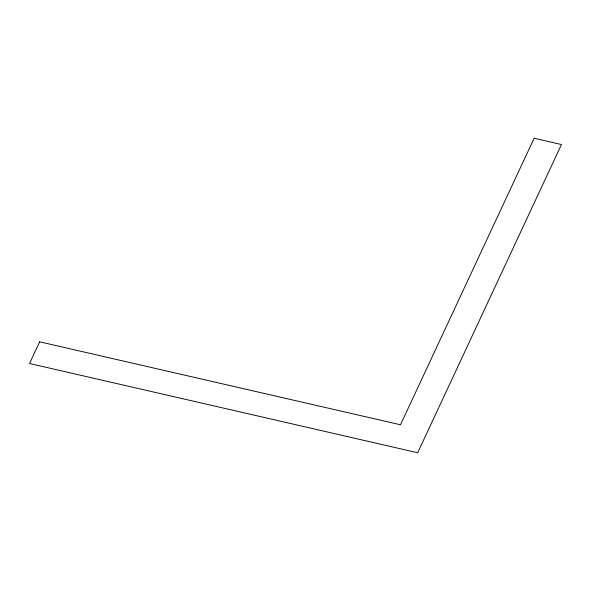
<?xml version="1.0" encoding="UTF-8"?>
<svg xmlns="http://www.w3.org/2000/svg" width="591" height="591" viewBox="0 0 591 591"><rect width="100%" height="100%" fill="white"/><g stroke="black" fill="none" stroke-linecap="round" stroke-linejoin="round"><path stroke-width="0.89" d="M39.663 341.82L29.55 363.509L417.689 452.75L561.45 144.529L534.131 138.25L400.491 424.774L39.663 341.82"/></g></svg>
